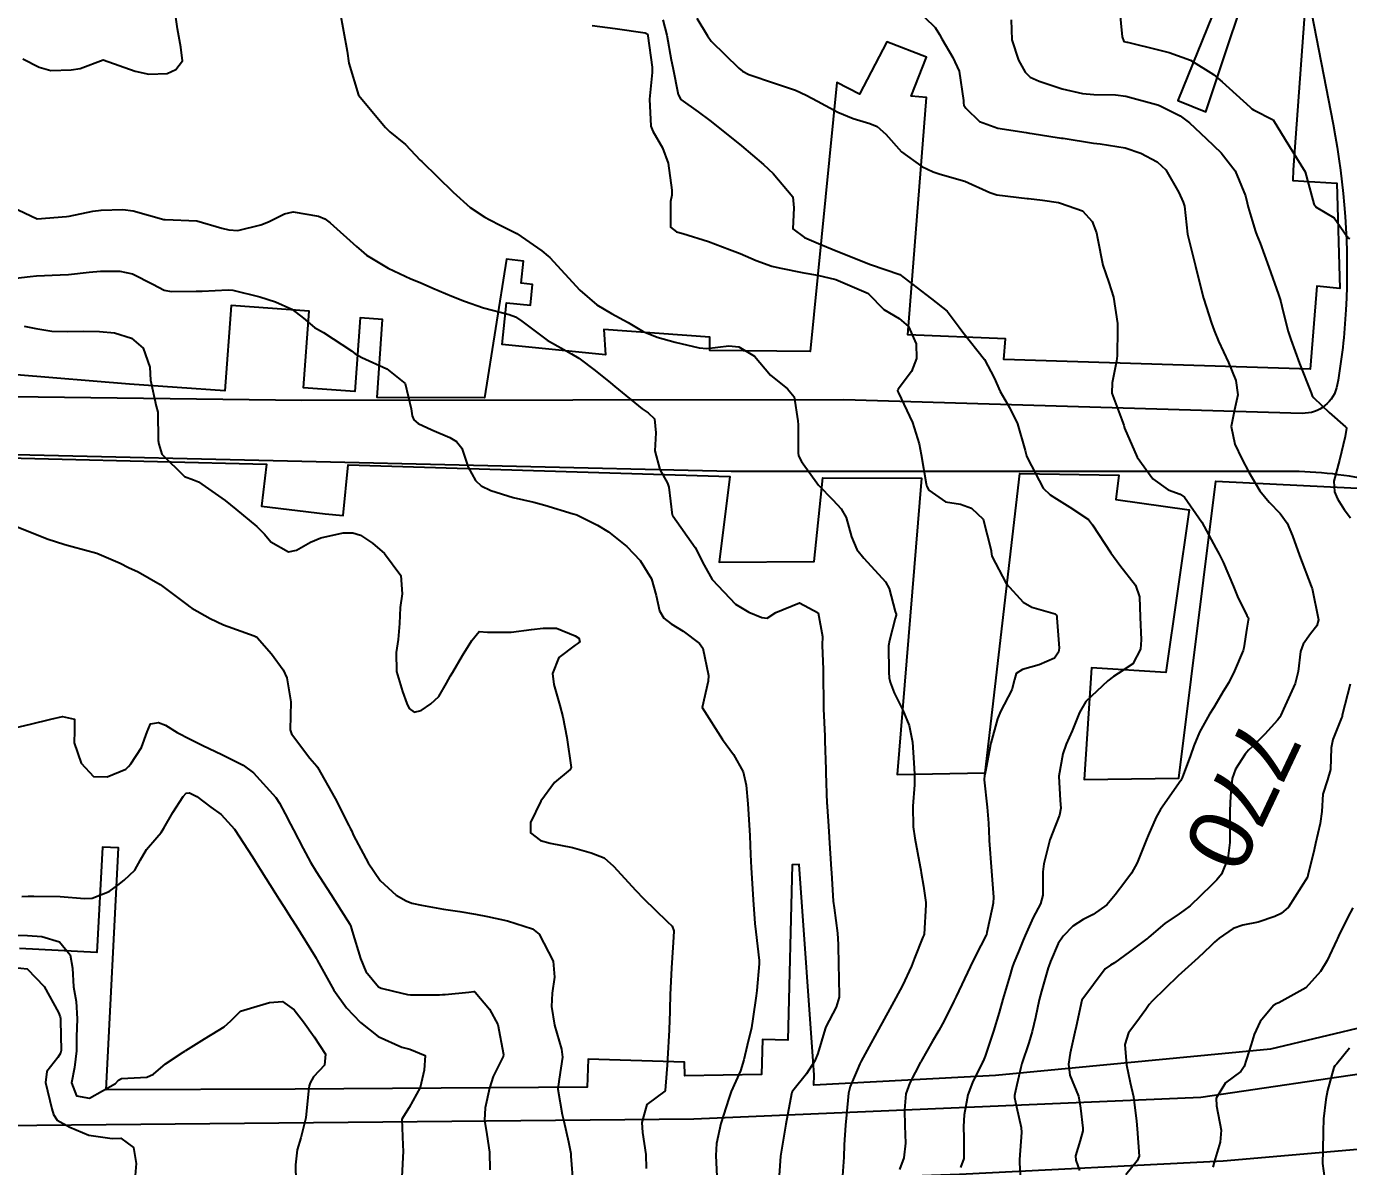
# Model space of a CAD drawing. Header units: metres. Extents: x 318500 to 325275, y 7408834 to 7428799.
# Drawn here: x 321135.6 to 321218.3, y 7409120 to 7409191.4 of the extents above; entities that cross this region are included whole.
import ezdxf
from ezdxf.enums import TextEntityAlignment as Align

# ---------------------------------------------------------------- set-up
doc = ezdxf.new("R2010")
doc.units = ezdxf.units.M
doc.header["$MEASUREMENT"] = 0
for name, color, linetype in [('Cotas', 45, 'Continuous'), ('Curvas de Nivel 1m', 11, 'Continuous'), ('Curvas de Nivel 5m', 15, 'Continuous'), ('Edificações', 30, 'Continuous'), ('Vias Primárias', 230, 'Continuous')]:
    doc.layers.add(name, color=color, linetype=linetype)
doc.styles.add('ARIAL', font='arial.ttf')

msp = doc.modelspace()

# ---------------------------------------------------------------- linework, layer by layer
at = {"layer": 'Curvas de Nivel 1m', "flags": 128}
for points, elevation in [([(321135.402, 7409189.335), (321136.422, 7409188.807), (321137.139, 7409188.593), (321138.42, 7409188.639), (321138.984, 7409188.729), (321140.43, 7409189.27), (321142.42, 7409188.553), (321143.281, 7409188.367), (321144.418, 7409188.417), (321144.969, 7409188.665), (321145.384, 7409189.206), (321145.291, 7409190.06), (321145.074, 7409191.211), (321144.849, 7409192.84)], 774), ([(321155.234, 7409192.311), (321155.454, 7409191.07), (321155.685, 7409189.82), (321155.798, 7409189.066), (321156.4, 7409187.06), (321158.096, 7409185.034), (321158.229, 7409184.892), (321158.367, 7409184.773), (321159.33, 7409183.981), (321160.257, 7409183.001), (321160.349, 7409182.904), (321162.32, 7409180.98), (321163.379, 7409180.037), (321164.305, 7409179.423), (321164.61, 7409179.252), (321165.265, 7409178.936), (321166.292, 7409178.402), (321167.864, 7409177.317), (321168.271, 7409176.994), (321168.373, 7409176.898), (321170.24, 7409174.87), (321171.312, 7409173.935), (321172.226, 7409173.408), (321173.262, 7409172.83), (321174.212, 7409172.275), (321175.084, 7409171.93), (321176.202, 7409171.615), (321177.713, 7409171.251), (321178.197, 7409171.218), (321179.565, 7409171.381), (321180.199, 7409171.315), (321181.165, 7409170.725), (321182.173, 7409169.546), (321183.242, 7409168.694), (321183.653, 7409168.186), (321183.881, 7409166.684), (321183.894, 7409166.441), (321183.902, 7409164.683), (321183.923, 7409164.499), (321184.102, 7409164.143), (321185.182, 7409162.669), (321186.071, 7409161.751), (321186.603, 7409161.19), (321186.912, 7409160.647), (321187.245, 7409159.439), (321187.568, 7409158.637), (321188.022, 7409158.101), (321189.371, 7409156.609), (321189.593, 7409156.203), (321189.982, 7409154.767), (321190.033, 7409154.599), (321190.037, 7409154.541), (321189.976, 7409154.315), (321189.608, 7409152.952), (321189.557, 7409152.606), (321189.569, 7409150.962), (321189.601, 7409150.605), (321189.653, 7409150.34), (321189.911, 7409149.665), (321190.459, 7409148.594), (321190.849, 7409147.627), (321191.06, 7409146.588), (321191.135, 7409145.296), (321191.181, 7409144.58), (321191.178, 7409143.924), (321191.071, 7409142.581), (321191.095, 7409141.286), (321191.201, 7409140.579), (321191.539, 7409138.798), (321191.58, 7409138.573), (321191.607, 7409138.421), (321191.75, 7409137.577), (321191.885, 7409136.569), (321191.886, 7409136.42), (321191.779, 7409134.569), (321191.767, 7409134.511), (321191.707, 7409134.382), (321191.182, 7409133.084), (321190.994, 7409132.58), (321190.433, 7409131.36), (321190.021, 7409130.594), (321189.643, 7409129.912), (321188.921, 7409128.611), (321188.462, 7409127.772), (321187.843, 7409126.626), (321187.762, 7409126.463), (321187.592, 7409126.078), (321187.159, 7409125.051), (321187.046, 7409124.635), (321186.918, 7409123.274), (321186.855, 7409122.637), (321186.775, 7409121.394), (321186.763, 7409120.638), (321186.677, 7409119.464)], 774), ([(321177.564, 7409191.866), (321178.223, 7409190.764), (321178.455, 7409190.441), (321180.185, 7409188.742), (321180.427, 7409188.555), (321180.808, 7409188.35), (321182.416, 7409187.807), (321183.728, 7409187.373), (321184.406, 7409187.053), (321185.103, 7409186.673), (321186.393, 7409186), (321187.345, 7409185.601), (321188.386, 7409185.279), (321188.852, 7409185.09), (321189.39, 7409184.615), (321190.364, 7409183.509), (321191.648, 7409182.587), (321192.345, 7409182.271), (321192.79, 7409182.126), (321194.337, 7409181.671), (321195.885, 7409180.969), (321196.324, 7409180.816), (321198.228, 7409180.594), (321198.321, 7409180.585), (321199.184, 7409180.487), (321200.187, 7409180.341), (321200.318, 7409180.312), (321201.686, 7409179.822), (321202.307, 7409179.15), (321202.558, 7409178.437), (321202.627, 7409178.105), (321202.973, 7409176.433), (321203.345, 7409175.338), (321203.627, 7409174.426), (321203.874, 7409172.773), (321203.891, 7409172.423), (321203.865, 7409170.753), (321203.827, 7409170.424), (321203.539, 7409169.057), (321203.522, 7409168.426), (321204.143, 7409166.75), (321204.245, 7409166.522), (321204.276, 7409166.418), (321204.328, 7409166.226), (321205.111, 7409164.405), (321206.09, 7409163.052), (321207.049, 7409162.375), (321207.812, 7409162.098), (321208.075, 7409161.907), (321209.154, 7409160.349), (321210.036, 7409158.728), (321210.244, 7409158.337), (321210.502, 7409157.853), (321211.135, 7409156.323), (321211.387, 7409155.709), (321211.982, 7409154.515), (321212.054, 7409154.382), (321212.07, 7409154.309), (321212.059, 7409154.229), (321211.971, 7409153.723), (321211.782, 7409152.482), (321211.734, 7409152.312), (321211.207, 7409151.041), (321210.838, 7409150.321), (321210.49, 7409149.748), (321209.904, 7409148.758), (321209.646, 7409148.334), (321209.006, 7409147.22), (321208.655, 7409146.348), (321208.453, 7409145.759), (321207.929, 7409144.359), (321207.838, 7409144.181), (321206.564, 7409142.379), (321206.294, 7409141.901), (321205.795, 7409140.753), (321205.69, 7409140.493), (321205.651, 7409140.391), (321205.118, 7409139.048), (321204.761, 7409138.4), (321204.336, 7409137.822), (321203.746, 7409137.047), (321203.205, 7409136.418), (321202.356, 7409135.805), (321201.726, 7409135.491), (321201.093, 7409135.076), (321200.477, 7409134.459), (321200.174, 7409133.991), (321199.686, 7409132.858), (321199.585, 7409132.568), (321199.548, 7409132.471), (321199.121, 7409131.02), (321198.991, 7409130.477), (321198.76, 7409129.362), (321198.538, 7409128.481), (321198.325, 7409127.778), (321197.903, 7409126.487), (321197.836, 7409126.248), (321197.58, 7409125.145), (321197.462, 7409124.601), (321197.439, 7409124.492), (321197.431, 7409124.354), (321197.563, 7409123.784), (321197.855, 7409122.487), (321197.869, 7409122.163), (321197.748, 7409120.488), (321197.757, 7409120.247), (321197.871, 7409118.486)], 771), ([(321204.004, 7409192.425), (321204.173, 7409190.713), (321204.28, 7409190.422), (321204.459, 7409190.381), (321204.504, 7409190.375), (321206.452, 7409189.883), (321207.111, 7409189.719), (321208.443, 7409189.254), (321209.883, 7409188.345), (321210.423, 7409187.898), (321212.185, 7409186.313), (321212.296, 7409186.208), (321212.398, 7409186.147), (321213.62, 7409185.52), (321214.38, 7409184.28), (321215.63, 7409182.267), (321216.106, 7409180.48), (321216.164, 7409180.262), (321216.318, 7409180.056), (321217.446, 7409179.377), (321218.226, 7409178.231), (321218.299, 7409178.136), (321218.425, 7409178.101)], 768), ([(321171.019, 7409191.415), (321172.464, 7409191.221), (321174.333, 7409190.949), (321174.461, 7409190.887), (321174.486, 7409190.846), (321174.494, 7409190.819), (321174.5, 7409190.779), (321174.763, 7409188.815), (321174.769, 7409188.47), (321174.597, 7409186.817), (321174.689, 7409185.122), (321174.802, 7409184.814), (321175.411, 7409183.757), (321175.764, 7409182.799), (321175.997, 7409181.123), (321175.992, 7409180.795), (321175.924, 7409180.404), (321175.917, 7409178.796), (321176.296, 7409178.507), (321176.68, 7409178.398), (321178.287, 7409177.906), (321179.617, 7409177.41), (321180.276, 7409177.149), (321181.27, 7409176.725), (321182.265, 7409176.359), (321182.719, 7409176.247), (321184.259, 7409175.937), (321185.123, 7409175.805), (321186.253, 7409175.523), (321188.15, 7409174.723), (321188.241, 7409174.677), (321188.303, 7409174.629), (321189.266, 7409173.65), (321190.225, 7409173.091), (321190.807, 7409172.594), (321191.291, 7409171.502), (321191.303, 7409170.589), (321190.993, 7409169.777), (321190.161, 7409168.672), (321190.13, 7409168.631), (321190.122, 7409168.601), (321190.123, 7409168.564), (321190.159, 7409168.474), (321191.063, 7409166.591), (321191.466, 7409165.24), (321191.601, 7409164.585), (321191.918, 7409162.746), (321191.959, 7409162.581), (321192.078, 7409162.342), (321193.131, 7409161.624), (321194.069, 7409161.479), (321194.747, 7409161.22), (321195.472, 7409160.529), (321195.974, 7409158.578), (321195.98, 7409158.521), (321196.025, 7409158.213), (321196.914, 7409156.511), (321197.989, 7409155.35), (321198.528, 7409155.035), (321199.981, 7409154.614), (321200.055, 7409154.543), (321200.08, 7409154.469), (321200.086, 7409154.36), (321200.239, 7409152.466), (321200.189, 7409152.224), (321199.941, 7409151.844), (321198.987, 7409151.431), (321197.929, 7409151.125), (321197.543, 7409150.887), (321197.442, 7409150.505), (321197.27, 7409149.863), (321196.566, 7409148.51), (321196.366, 7409148.04), (321195.958, 7409146.519), (321195.94, 7409146.448), (321195.864, 7409146.095), (321195.619, 7409144.747), (321195.571, 7409144.524), (321195.548, 7409144.235), (321195.725, 7409142.521), (321195.805, 7409141.52), (321195.856, 7409140.519), (321195.861, 7409140.447), (321195.992, 7409138.517), (321196.119, 7409136.89), (321196.101, 7409136.515), (321196.04, 7409136.21), (321195.713, 7409134.691), (321195.681, 7409134.55), (321195.67, 7409134.521), (321195.006, 7409133.215), (321194.669, 7409132.535), (321193.781, 7409130.677), (321193.726, 7409130.549), (321193.648, 7409130.393), (321193.028, 7409129.164), (321192.698, 7409128.559), (321192.308, 7409127.875), (321191.601, 7409126.642), (321191.574, 7409126.596), (321191.562, 7409126.571), (321190.891, 7409125.27), (321190.648, 7409124.584), (321190.56, 7409123.585), (321190.575, 7409122.585), (321190.613, 7409121.504), (321190.512, 7409120.585), (321190.25, 7409119.848)], 773), ([(321175.428, 7409191.764), (321175.677, 7409190.802), (321175.965, 7409189.269), (321176.056, 7409188.796), (321176.405, 7409187.104), (321176.563, 7409186.788), (321177.646, 7409186.025), (321178.387, 7409185.463), (321179.29, 7409184.751), (321180.367, 7409183.894), (321181.737, 7409182.719), (321182.342, 7409182.152), (321183.571, 7409180.691), (321183.628, 7409180.005), (321183.575, 7409178.691), (321184.292, 7409178.163), (321185.175, 7409177.783), (321186.28, 7409177.32), (321188.015, 7409176.634), (321188.268, 7409176.526), (321188.423, 7409176.472), (321190.259, 7409175.837), (321191.885, 7409174.584), (321192.237, 7409174.317), (321193.22, 7409173.555), (321193.967, 7409172.554), (321194.215, 7409172.235), (321195.566, 7409170.529), (321196.173, 7409169.368), (321196.545, 7409168.516), (321197.133, 7409167.527), (321197.627, 7409166.505), (321198.115, 7409164.829), (321198.196, 7409164.499), (321198.251, 7409164.355), (321199.237, 7409162.483), (321199.665, 7409162.065), (321200.073, 7409161.808), (321200.903, 7409161.292), (321202.061, 7409160.509), (321202.135, 7409160.439), (321202.321, 7409160.173), (321203.474, 7409158.426), (321204.019, 7409157.656), (321205.003, 7409156.405), (321205.263, 7409155.672), (321205.295, 7409154.4), (321205.361, 7409152.997), (321205.325, 7409152.396), (321204.842, 7409151.495), (321203.927, 7409150.877), (321203.638, 7409150.7), (321203.268, 7409150.42), (321201.907, 7409149.134), (321201.507, 7409148.446), (321201.047, 7409147.289), (321200.68, 7409146.458), (321200.454, 7409145.868), (321200.205, 7409144.465), (321200.291, 7409142.929), (321200.334, 7409142.462), (321200.259, 7409142.017), (321199.796, 7409140.862), (321199.687, 7409140.576), (321199.655, 7409140.471), (321199.265, 7409138.978), (321199.216, 7409138.475), (321199.205, 7409137.015), (321199.066, 7409136.477), (321198.596, 7409135.613), (321198.095, 7409134.486), (321197.989, 7409134.204), (321197.695, 7409133.478), (321197.4, 7409132.778), (321197.299, 7409132.496), (321197.145, 7409131.968), (321196.714, 7409130.504), (321196.473, 7409129.682), (321196.124, 7409128.513), (321196.006, 7409128.132), (321195.606, 7409126.944), (321195.484, 7409126.639), (321195.424, 7409126.523), (321194.814, 7409125.299), (321194.526, 7409124.536), (321194.298, 7409123.279), (321194.245, 7409122.54), (321194.267, 7409121.812), (321194.271, 7409120.539), (321194.065, 7409119.989)], 772), ([(321197.221, 7409191.764), (321197.28, 7409190.512), (321197.697, 7409189.252), (321198.105, 7409188.503), (321198.425, 7409188.19), (321198.98, 7409187.933), (321200.415, 7409187.453), (321201.696, 7409187.166), (321202.41, 7409187.094), (321203.758, 7409187.078), (321204.409, 7409187.003), (321206.313, 7409186.48), (321206.401, 7409186.45), (321206.55, 7409186.388), (321207.796, 7409185.771), (321208.39, 7409185.335), (321209.427, 7409184.35), (321210.367, 7409183.441), (321211.251, 7409182.326), (321211.88, 7409180.764), (321211.997, 7409180.315), (321212.066, 7409180.062), (321212.309, 7409179.223), (321212.522, 7409178.527), (321212.601, 7409178.305), (321212.8, 7409177.794), (321213.352, 7409176.294), (321213.946, 7409174.583), (321214.049, 7409174.283), (321214.091, 7409174.134), (321214.233, 7409173.583), (321214.559, 7409172.277), (321214.718, 7409171.77), (321215.271, 7409170.269), (321215.99, 7409168.435), (321216.064, 7409168.261), (321216.159, 7409168.122), (321217.116, 7409167.212), (321218.141, 7409166.32), (321218.188, 7409166.277), (321218.205, 7409166.229), (321218.132, 7409165.704), (321217.776, 7409164.235), (321217.422, 7409162.908), (321217.468, 7409162.239), (321217.644, 7409161.805), (321218.069, 7409161.134), (321218.451, 7409160.611)], 769), ([(321134.243, 7409175.536), (321135.851, 7409175.721), (321136.246, 7409175.748), (321137.738, 7409175.815), (321138.248, 7409175.847), (321139.539, 7409175.992), (321140.252, 7409176.051), (321141.46, 7409176.044), (321142.25, 7409175.882), (321143.539, 7409175.227), (321144.235, 7409174.861), (321144.67, 7409174.777), (321146.234, 7409174.793), (321146.614, 7409174.805), (321148.236, 7409174.887), (321148.531, 7409174.861), (321150.23, 7409174.446), (321151.213, 7409174.137), (321152.219, 7409173.68), (321152.948, 7409173.099), (321153.643, 7409172.527), (321154.201, 7409172.203), (321155.953, 7409171.062), (321156.187, 7409170.876), (321156.595, 7409170.643), (321158.174, 7409169.941), (321159.319, 7409169.013), (321159.697, 7409167.446), (321159.745, 7409167.006), (321159.865, 7409166.742), (321160.125, 7409166.512), (321160.994, 7409166.119), (321162.117, 7409165.649), (321162.532, 7409165.391), (321162.868, 7409164.969), (321163.262, 7409163.793), (321163.715, 7409162.955), (321164.075, 7409162.629), (321164.686, 7409162.325), (321166.065, 7409161.893), (321167.373, 7409161.594), (321168.058, 7409161.408), (321169.826, 7409160.873), (321170.002, 7409160.823), (321170.049, 7409160.805), (321171.343, 7409160.151), (321172.039, 7409159.739), (321173.189, 7409158.828), (321174.017, 7409157.953), (321174.719, 7409156.809), (321175.024, 7409155.765), (321175.23, 7409154.801), (321175.509, 7409154.341), (321175.962, 7409153.992), (321176.703, 7409153.525), (321177.731, 7409152.763), (321177.946, 7409152.476), (321178.291, 7409150.756), (321178.27, 7409150.401), (321177.89, 7409148.76), (321179.176, 7409146.747), (321179.856, 7409145.81), (321180.457, 7409144.731), (321180.648, 7409143.908), (321180.747, 7409142.726), (321180.824, 7409141.748), (321180.881, 7409140.724), (321180.93, 7409139.565), (321180.967, 7409138.718), (321181.038, 7409137.42), (321181.081, 7409136.716), (321181.195, 7409135.236), (321181.248, 7409134.715), (321181.469, 7409132.927), (321181.473, 7409132.712), (321181.322, 7409131.046), (321181.275, 7409130.714), (321181.071, 7409129.28), (321180.977, 7409128.717), (321180.714, 7409127.618), (321180.5, 7409126.721), (321180.291, 7409126.022), (321179.718, 7409124.729), (321179.677, 7409124.621), (321179.566, 7409124.291), (321179.073, 7409122.737), (321178.789, 7409121.483), (321178.751, 7409120.742), (321178.817, 7409119.423)], 776), ([(321135.472, 7409172.6), (321136.201, 7409172.456), (321137.204, 7409172.306), (321138.2, 7409172.266), (321139.204, 7409172.289), (321140.2, 7409172.269), (321141.128, 7409172.185), (321142.196, 7409171.853), (321142.916, 7409171.233), (321143.346, 7409170.054), (321143.375, 7409169.228), (321143.748, 7409167.612), (321143.832, 7409167.223), (321143.868, 7409165.467), (321143.914, 7409165.222), (321144.101, 7409164.597), (321145.507, 7409163.199), (321146.077, 7409163.004), (321146.381, 7409162.88), (321148.058, 7409161.702), (321148.713, 7409161.153), (321150.039, 7409160.084), (321150.508, 7409159.607), (321150.905, 7409159.127), (321152.021, 7409158.497), (321152.523, 7409158.602), (321153.397, 7409159.089), (321154.033, 7409159.372), (321155.43, 7409159.672), (321156.036, 7409159.684), (321156.527, 7409159.545), (321157.264, 7409159.041), (321158.02, 7409158.385), (321159.035, 7409157.014), (321159.134, 7409155.862), (321159.005, 7409155.014), (321158.952, 7409154.007), (321158.88, 7409153.016), (321158.756, 7409152.2), (321158.779, 7409151.017), (321159.151, 7409149.761), (321159.421, 7409149.007), (321159.573, 7409148.691), (321159.885, 7409148.46), (321160.307, 7409148.574), (321160.928, 7409148.99), (321161.43, 7409149.452), (321161.909, 7409150.277), (321162.155, 7409150.738), (321162.298, 7409150.974), (321162.896, 7409152.005), (321163.478, 7409152.957), (321163.956, 7409153.518), (321164.474, 7409153.461), (321165.956, 7409153.475), (321167.227, 7409153.638), (321167.958, 7409153.726), (321168.782, 7409153.712), (321169.954, 7409153.238), (321170.171, 7409153.085), (321170.253, 7409152.865), (321170.085, 7409152.731), (321169.947, 7409152.662), (321168.931, 7409151.889), (321168.529, 7409150.891), (321168.607, 7409150.192), (321169.001, 7409148.883), (321169.183, 7409148.181), (321169.434, 7409146.877), (321169.705, 7409145.009), (321169.637, 7409144.873), (321168.651, 7409144.064), (321167.81, 7409142.9), (321167.149, 7409141.554), (321167.16, 7409140.906), (321167.783, 7409140.435), (321168.395, 7409140.277), (321169.777, 7409139.993), (321170.949, 7409139.675), (321171.768, 7409139.352), (321172.349, 7409138.834), (321173.737, 7409137.307), (321174.229, 7409136.805), (321175.716, 7409135.368), (321176.011, 7409135.084), (321176.132, 7409134.784), (321176.101, 7409134.387), (321176.006, 7409132.785), (321175.989, 7409132.471), (321175.897, 7409130.786), (321175.849, 7409129.003), (321175.84, 7409128.787), (321175.832, 7409128.582), (321175.733, 7409126.788), (321175.726, 7409126.66), (321175.59, 7409124.79), (321175.57, 7409124.75), (321174.431, 7409123.931), (321174.117, 7409122.804), (321174.173, 7409122.171), (321174.371, 7409120.801), (321174.391, 7409119.917)], 777), ([(321134.84, 7409160.14), (321136.033, 7409159.655), (321136.927, 7409159.311), (321138.025, 7409158.955), (321138.488, 7409158.828), (321140.017, 7409158.403), (321141.478, 7409157.778), (321142.004, 7409157.52), (321142.604, 7409157.234), (321143.988, 7409156.441), (321145.659, 7409155.195), (321145.837, 7409155.06), (321145.968, 7409154.978), (321147.106, 7409154.317), (321147.958, 7409153.935), (321149.859, 7409153.232), (321149.951, 7409153.197), (321149.993, 7409153.182), (321150.06, 7409153.138), (321150.953, 7409152.106), (321151.687, 7409151.113), (321151.913, 7409150.614), (321152.158, 7409149.106), (321152.131, 7409147.365), (321152.21, 7409147.105), (321153.354, 7409145.581), (321153.791, 7409145.081), (321153.839, 7409145.014), (321154.93, 7409143.069), (321155.793, 7409141.379), (321155.905, 7409141.172), (321155.958, 7409141.057), (321156.09, 7409140.751), (321156.998, 7409139.041), (321157.744, 7409137.936), (321158.756, 7409137.015), (321159.379, 7409136.658), (321159.725, 7409136.524), (321160.336, 7409136.382), (321161.722, 7409136.152), (321162.742, 7409135.987), (321163.719, 7409135.821), (321164.472, 7409135.693), (321165.715, 7409135.419), (321167.276, 7409134.904), (321167.705, 7409134.572), (321168.574, 7409132.881), (321168.665, 7409131.88), (321168.509, 7409130.881), (321168.479, 7409130.044), (321168.662, 7409128.88), (321169.097, 7409127.386), (321169.166, 7409126.874), (321168.949, 7409125.507), (321168.877, 7409124.877), (321169.139, 7409123.29), (321169.233, 7409122.873), (321169.531, 7409121.597), (321169.674, 7409120.868), (321169.686, 7409120.699), (321169.824, 7409118.865)], 778), ([(321218.436, 7409150.222), (321217.948, 7409148.277), (321217.938, 7409148.229), (321217.932, 7409148.197), (321217.898, 7409148.111), (321217.351, 7409146.762), (321217.249, 7409146.236), (321217.201, 7409144.885), (321217.021, 7409144.238), (321216.736, 7409143.336), (321216.663, 7409142.242), (321216.554, 7409141.498), (321216.27, 7409140.245), (321216.18, 7409139.85), (321215.798, 7409138.25), (321215.788, 7409138.221), (321215.759, 7409138.142), (321214.573, 7409136.268), (321214.128, 7409135.88), (321213.731, 7409135.68), (321212.69, 7409135.331), (321211.723, 7409135.15), (321211.109, 7409134.927), (321210.234, 7409134.325), (321209.958, 7409134.076), (321209.702, 7409133.826), (321208.928, 7409133.105), (321208.1, 7409132.354), (321207.676, 7409131.962), (321206.051, 7409130.384), (321205.862, 7409130.182), (321205.652, 7409129.871), (321205.031, 7409129.004), (321204.574, 7409128.401), (321204.336, 7409127.686), (321204.436, 7409126.402), (321204.678, 7409125.31), (321204.883, 7409124.397), (321205.071, 7409122.881), (321205.109, 7409122.394), (321205.23, 7409120.687), (321205.121, 7409120.394), (321204.397, 7409119.515)], 769), ([(321134.268, 7409147.344), (321135.874, 7409147.721), (321137.157, 7409148.027), (321137.879, 7409148.189), (321138.624, 7409148.035), (321138.619, 7409147.289), (321138.608, 7409146.539), (321139.041, 7409145.282), (321139.827, 7409144.432), (321140.673, 7409144.411), (321141.835, 7409144.903), (321142.012, 7409145.064), (321142.149, 7409145.237), (321142.826, 7409146.26), (321143.168, 7409147.227), (321143.376, 7409147.724), (321143.876, 7409147.824), (321144.314, 7409147.653), (321145.055, 7409147.202), (321145.864, 7409146.766), (321146.648, 7409146.389), (321147.85, 7409145.813), (321149.175, 7409145.147), (321149.833, 7409144.662), (321151.218, 7409143.119), (321151.455, 7409142.764), (321151.8, 7409142.103), (321152.143, 7409141.454), (321152.324, 7409141.102), (321152.937, 7409139.928), (321153.399, 7409139.085), (321153.751, 7409138.503), (321154.662, 7409137.071), (321155.714, 7409135.428), (321155.857, 7409135.204), (321155.917, 7409135.057), (321155.994, 7409134.767), (321156.516, 7409133.047), (321156.863, 7409132.237), (321157.654, 7409131.287), (321157.82, 7409131.195), (321158.587, 7409131.016), (321159.456, 7409130.811), (321159.648, 7409130.786), (321161.468, 7409130.792), (321161.648, 7409130.795), (321161.817, 7409130.799), (321163.301, 7409130.953), (321163.61, 7409130.991), (321163.65, 7409130.983), (321163.692, 7409130.949), (321164.596, 7409129.892), (321165.117, 7409128.928), (321165.47, 7409127.054), (321165.446, 7409126.922), (321164.828, 7409125.684), (321164.586, 7409124.935), (321164.327, 7409123.707), (321164.289, 7409122.939), (321164.435, 7409122.038), (321164.598, 7409120.934), (321164.606, 7409119.831)], 779), ([(321218.606, 7409136.217), (321218.302, 7409135.651), (321217.713, 7409134.444), (321217.643, 7409134.298), (321217.611, 7409134.231), (321216.998, 7409132.929), (321216.588, 7409132.241), (321215.67, 7409131.228), (321213.97, 7409130.275), (321213.744, 7409130.193), (321213.658, 7409130.134), (321212.811, 7409129.124), (321212.429, 7409128.298), (321212.239, 7409127.682), (321211.811, 7409126.307), (321211.597, 7409125.998), (321210.64, 7409125.269), (321210.058, 7409124.325), (321210.067, 7409123.831), (321210.37, 7409122.322), (321210.303, 7409121.558), (321209.923, 7409120.326), (321209.839, 7409120.004)], 768), ([(321134.521, 7409134.514), (321135.698, 7409134.49), (321136.575, 7409134.433), (321137.692, 7409134.1), (321138.364, 7409133.29), (321138.51, 7409132.445), (321138.571, 7409131.286), (321138.729, 7409130.372), (321138.787, 7409129.283), (321138.75, 7409128.146), (321138.746, 7409127.283), (321138.634, 7409126.235), (321138.449, 7409125.287), (321138.747, 7409124.467), (321139.561, 7409124.323), (321141.185, 7409125.246), (321141.38, 7409125.436), (321141.575, 7409125.54), (321143.161, 7409125.639), (321143.579, 7409125.819), (321144.327, 7409126.471), (321145.417, 7409127.193), (321145.533, 7409127.26), (321145.602, 7409127.305), (321146.758, 7409128.028), (321147.621, 7409128.552), (321148, 7409128.78), (321148.419, 7409129.152), (321149.019, 7409129.763), (321149.638, 7409129.954), (321150.826, 7409130.307), (321151.642, 7409130.358), (321152.378, 7409129.839), (321152.955, 7409129.09), (321153.616, 7409128.147), (321154.329, 7409127.069), (321154.272, 7409126.387), (321153.579, 7409125.653), (321153.37, 7409125.287), (321153.311, 7409125.084), (321153.266, 7409124.783), (321153.105, 7409123.087), (321152.788, 7409121.835), (321152.555, 7409121.094), (321152.451, 7409120.15), (321152.481, 7409119.095)], 781), ([(321134.473, 7409132.533), (321135.666, 7409132.403), (321136.736, 7409131.309), (321137.634, 7409129.687), (321137.741, 7409129.408), (321137.755, 7409129.298), (321137.75, 7409129.176), (321137.785, 7409127.297), (321137.757, 7409127.139), (321137.594, 7409126.871), (321136.89, 7409125.997), (321136.808, 7409125.308), (321137.203, 7409123.654), (321137.314, 7409123.302), (321137.545, 7409122.951), (321138.328, 7409122.499), (321139.531, 7409122.015), (321140.988, 7409121.788), (321141.529, 7409121.818), (321142.326, 7409121.228), (321142.494, 7409120.236), (321142.401, 7409119.226)], 782), ([(321218.394, 7409127.443), (321217.603, 7409126.461), (321217.489, 7409126.344), (321217.414, 7409126.232), (321217.028, 7409124.793), (321216.923, 7409124.237), (321216.773, 7409123.027), (321216.757, 7409122.238), (321216.728, 7409121.042), (321216.715, 7409120.238), (321216.894, 7409118.848)], 767)]:
    msp.add_lwpolyline(points, dxfattribs=dict(at, elevation=elevation))
at = {"layer": 'Curvas de Nivel 5m', "flags": 128}
for points, elevation in [([(321191.137, 7409192.593), (321192.467, 7409191.286), (321192.746, 7409190.858), (321192.894, 7409190.573), (321193.586, 7409189.42), (321193.974, 7409188.557), (321194.241, 7409186.714), (321194.246, 7409186.552), (321194.277, 7409186.43), (321194.397, 7409186.235), (321195.258, 7409185.407), (321196.385, 7409185), (321198.171, 7409184.713), (321198.382, 7409184.682), (321198.54, 7409184.656), (321199.719, 7409184.48), (321200.379, 7409184.378), (321200.485, 7409184.362), (321202.374, 7409184.057), (321202.798, 7409184.012), (321204.37, 7409183.767), (321205.341, 7409183.429), (321206.357, 7409182.89), (321206.9, 7409182.382), (321207.725, 7409180.973), (321207.995, 7409180.365), (321208.064, 7409180.11), (321208.268, 7409178.36), (321208.298, 7409178.203), (321208.772, 7409176.355), (321208.933, 7409175.68), (321209.27, 7409174.35), (321209.765, 7409172.804), (321209.933, 7409172.343), (321210.21, 7409171.661), (321210.836, 7409170.33), (321211.284, 7409169.213), (321211.42, 7409168.321), (321211.192, 7409167.366), (321211, 7409166.327), (321211.215, 7409165.233), (321211.655, 7409164.317), (321212.098, 7409163.479), (321212.787, 7409162.299), (321213.376, 7409161.593), (321214.066, 7409160.901), (321214.498, 7409160.276), (321214.832, 7409159.484), (321215.266, 7409158.261), (321216.001, 7409156.344), (321216.037, 7409156.25), (321216.054, 7409156.195), (321216.459, 7409154.245), (321216.353, 7409153.868), (321215.967, 7409153.36), (321215.505, 7409152.709), (321215.336, 7409152.259), (321215.18, 7409151.012), (321214.995, 7409150.264), (321214.272, 7409148.643), (321214.103, 7409148.277), (321214.031, 7409148.145), (321213.895, 7409147.964), (321213.093, 7409147.08), (321212.305, 7409146.303), (321212.08, 7409146.094), (321211.863, 7409145.844), (321211.259, 7409144.905), (321211.064, 7409144.318), (321210.948, 7409143.2), (321210.912, 7409142.319), (321210.908, 7409141.214), (321210.905, 7409140.319), (321210.791, 7409139.304), (321210.391, 7409138.324), (321210.101, 7409137.982), (321209.753, 7409137.645), (321208.422, 7409136.35), (321208.041, 7409136.05), (321207.732, 7409135.85), (321206.853, 7409135.243), (321205.835, 7409134.388), (321205.771, 7409134.327), (321205.708, 7409134.276), (321204.625, 7409133.472), (321203.686, 7409132.788), (321203.449, 7409132.648), (321203.102, 7409132.419), (321201.66, 7409130.44), (321201.286, 7409128.794), (321201.21, 7409128.446), (321200.919, 7409127.142), (321200.818, 7409126.452), (321200.897, 7409125.757), (321201.44, 7409124.442), (321201.473, 7409124.336), (321201.569, 7409123.697), (321201.715, 7409122.438), (321201.707, 7409122.278), (321201.538, 7409121.672), (321201.254, 7409120.714), (321201.277, 7409120.444), (321201.51, 7409119.804)], 770), ([(321134.304, 7409180.254), (321136.29, 7409179.32), (321138.132, 7409179.462), (321138.293, 7409179.482), (321139.783, 7409179.792), (321140.299, 7409179.865), (321141.649, 7409179.901), (321142.299, 7409179.823), (321144.226, 7409179.285), (321144.291, 7409179.272), (321146.29, 7409179.19), (321147.849, 7409178.73), (321148.285, 7409178.628), (321148.85, 7409178.589), (321150.288, 7409178.938), (321150.764, 7409179.133), (321151.773, 7409179.642), (321152.3, 7409179.76), (321153.902, 7409179.48), (321154.294, 7409179.314), (321154.614, 7409179.077), (321156.275, 7409177.592), (321156.553, 7409177.336), (321156.902, 7409177.051), (321158.258, 7409176.244), (321159.678, 7409175.579), (321160.245, 7409175.339), (321161.041, 7409174.992), (321162.233, 7409174.486), (321163.028, 7409174.168), (321164.222, 7409173.753), (321165.814, 7409173.328), (321166.214, 7409173.185), (321166.608, 7409172.916), (321168.202, 7409171.723), (321169.718, 7409170.877), (321170.186, 7409170.599), (321171.202, 7409169.827), (321172.163, 7409169.054), (321172.443, 7409168.837), (321174.146, 7409167.446), (321174.517, 7409167.187), (321174.906, 7409166.809), (321175, 7409165.933), (321174.943, 7409164.808), (321175.253, 7409163.643), (321175.725, 7409162.795), (321175.815, 7409162.533), (321176.028, 7409160.79), (321176.037, 7409160.768), (321176.059, 7409160.741), (321177.466, 7409158.768), (321178.014, 7409157.662), (321178.513, 7409156.755), (321179.977, 7409155.216), (321180.813, 7409154.727), (321181.633, 7409154.382), (321181.966, 7409154.344), (321182.512, 7409154.702), (321183.986, 7409155.301), (321185.164, 7409154.668), (321185.42, 7409153.203), (321185.405, 7409152.665), (321185.466, 7409151.125), (321185.476, 7409150.664), (321185.489, 7409149.08), (321185.497, 7409148.664), (321185.565, 7409146.973), (321185.574, 7409146.663), (321185.633, 7409144.873), (321185.639, 7409144.662), (321185.706, 7409142.757), (321185.714, 7409142.651), (321185.717, 7409142.559), (321185.797, 7409141.327), (321185.838, 7409140.65), (321185.843, 7409140.595), (321185.971, 7409138.648), (321185.985, 7409138.419), (321186.097, 7409136.646), (321186.149, 7409136.223), (321186.36, 7409134.643), (321186.404, 7409133.938), (321186.425, 7409132.643), (321186.456, 7409131.855), (321186.471, 7409130.642), (321186.284, 7409130.004), (321185.631, 7409128.773), (321185.583, 7409128.651), (321185.144, 7409127.12), (321184.948, 7409126.66), (321184.421, 7409125.834), (321183.572, 7409124.78), (321183.527, 7409124.724), (321183.507, 7409124.681), (321183.484, 7409124.596), (321183.14, 7409122.686), (321182.893, 7409121.326), (321182.797, 7409120.691), (321182.712, 7409119.482)], 775), ([(321135.338, 7409136.938), (321135.726, 7409136.951), (321136.085, 7409136.958), (321137.726, 7409136.926), (321139.259, 7409136.811), (321139.726, 7409136.824), (321140.789, 7409137.254), (321141.336, 7409137.646), (321141.741, 7409137.949), (321142.403, 7409138.581), (321142.75, 7409139.23), (321143.131, 7409139.865), (321143.781, 7409140.622), (321144.057, 7409140.945), (321144.225, 7409141.213), (321144.777, 7409142.182), (321145.422, 7409143.196), (321145.609, 7409143.397), (321145.814, 7409143.423), (321146.291, 7409143.183), (321147.152, 7409142.518), (321147.799, 7409142.062), (321148.649, 7409141.151), (321149.764, 7409139.421), (321149.936, 7409139.137), (321150.251, 7409138.634), (321151.197, 7409137.118), (321151.403, 7409136.791), (321151.722, 7409136.301), (321152.193, 7409135.581), (321152.497, 7409135.098), (321153.682, 7409133.189), (321153.742, 7409133.079), (321153.805, 7409132.952), (321154.843, 7409131.068), (321155.639, 7409129.979), (321156.082, 7409129.501), (321156.532, 7409129.046), (321157.617, 7409128.182), (321159.098, 7409127.517), (321159.606, 7409127.38), (321160.558, 7409126.986), (321160.509, 7409126.063), (321160.245, 7409124.99), (321159.557, 7409123.738), (321159.113, 7409123.007), (321159.161, 7409121.37), (321159.199, 7409121.005), (321159.099, 7409119.403)], 780)]:
    msp.add_lwpolyline(points, dxfattribs=dict(at, elevation=elevation))
at = {"layer": 'Edificações'}
for points in [[(321212.898, 7409199.651), (321207.652, 7409186.722), (321209.399, 7409186.013), (321212.833, 7409196.282)], [(321215.643, 7409192.96), (321214.882, 7409182.384), (321214.847, 7409181.712), (321217.602, 7409181.543), (321217.791, 7409174.964), (321216.357, 7409175.115), (321215.939, 7409169.918), (321196.779, 7409170.526), (321196.882, 7409171.826), (321190.772, 7409172.067), (321191.93, 7409186.912), (321190.98, 7409186.986), (321191.93, 7409189.424), (321189.445, 7409190.391), (321187.739, 7409187.121), (321186.332, 7409187.856), (321184.653, 7409171.017), (321178.368, 7409171.086), (321178.377, 7409171.913), (321171.74, 7409172.402), (321171.848, 7409170.813), (321165.386, 7409171.472), (321165.651, 7409174.074), (321167.153, 7409173.921), (321167.285, 7409175.219), (321166.575, 7409175.292), (321166.717, 7409176.682), (321165.657, 7409176.79), (321164.288, 7409168.117), (321157.559, 7409168.146), (321157.907, 7409173.026), (321156.5, 7409173.126), (321156.171, 7409168.52), (321152.96, 7409168.749), (321153.302, 7409173.546), (321148.427, 7409173.896), (321148.043, 7409168.559), (321142.067, 7409168.988), (321135, 7409169.554)], [(321123.344, 7409164.646), (321150.651, 7409163.979), (321150.336, 7409161.351), (321154.306, 7409160.875), (321155.43, 7409160.765), (321155.75, 7409163.942), (321179.631, 7409163.212), (321178.96, 7409157.839), (321184.901, 7409157.881), (321185.44, 7409163.126), (321191.63, 7409163.098), (321190.098, 7409144.56), (321195.602, 7409144.675), (321197.764, 7409163.397), (321203.963, 7409163.297), (321203.77, 7409161.756), (321208.365, 7409161.111), (321206.902, 7409150.936), (321202.258, 7409151.241), (321201.799, 7409144.243), (321207.725, 7409144.336), (321210.031, 7409162.904), (321220.576, 7409162.389)], [(321219.755, 7409128.893), (321213.463, 7409127.382), (321196.247, 7409125.739), (321184.875, 7409125.131), (321184.914, 7409125.764), (321183.969, 7409138.938), (321183.534, 7409138.917), (321183.254, 7409127.941), (321181.67, 7409127.982), (321181.614, 7409125.797), (321176.808, 7409125.713), (321176.793, 7409126.573), (321170.757, 7409126.767), (321170.701, 7409125.011), (321152.437, 7409124.888), (321140.616, 7409124.832), (321141.384, 7409139.972), (321140.371, 7409140.023), (321140.036, 7409133.427), (321135.192, 7409133.673)]]:
    msp.add_lwpolyline(points, dxfattribs=at)
at = {"layer": 'Vias Primárias'}
for points in [[(321041.77, 7409212.827), (321083.89, 7409212.749), (321146.938, 7409212.014), (321192.159, 7409211.117, -0.01851), (321201.764, 7409210.57, -0.116818), (321209, 7409208.12, -0.053465), (321212.855, 7409205.091, -0.23794), (321214.369, 7409200.686), (321217.37, 7409185.239, -0.061584), (321218.17, 7409173.638, -0.03018), (321217.63, 7409168.941, -0.373591), (321215.425, 7409167.155), (321186.754, 7409167.997), (321152.857, 7409167.964), (321134.703, 7409168.195), (321114.282, 7409168.59, -0.001739), (321098.087, 7409168.959, 0.00274), (321058.345, 7409169.786, 0.00788)], [(321069.931, 7409120.648), (321094.249, 7409121.375), (321131.941, 7409122.593), (321177.377, 7409123.036), (321209.086, 7409124.391), (321220.42, 7409126.057, 0.008307), (321222.213, 7409126.351, 0.381053), (321224.091, 7409128.755), (321223.137, 7409144.587), (321222.294, 7409160.216, 0.342246), (321220.117, 7409162.885, 0.056801), (321214.539, 7409163.521), (321179.712, 7409163.523), (321122.38, 7409164.86), (321087.679, 7409165.135), (321060.531, 7409165.796)], [(321067.928, 7409073.634), (321101.762, 7409073.899), (321173.698, 7409074.347), (321219.323, 7409075.14, 0.319429), (321222.834, 7409077.732), (321224.215, 7409091.485), (321224.656, 7409098.39), (321225.05, 7409119.539, 0.483885), (321222.739, 7409121.438), (321210.5, 7409120.373), (321194.006, 7409119.553), (321161.371, 7409118.385), (321070.393, 7409116.205)]]:
    msp.add_lwpolyline(points, format="xyb", dxfattribs=at)

# ---------------------------------------------------------------- texts
at = {"layer": 'Cotas', "style": 'ARIAL'}
msp.add_text('770', height=4, rotation=244.74261, dxfattribs=at).set_placement((321211.701, 7409143.28, 770), align=Align.MIDDLE_CENTER)

doc.saveas('drawing.dxf')
